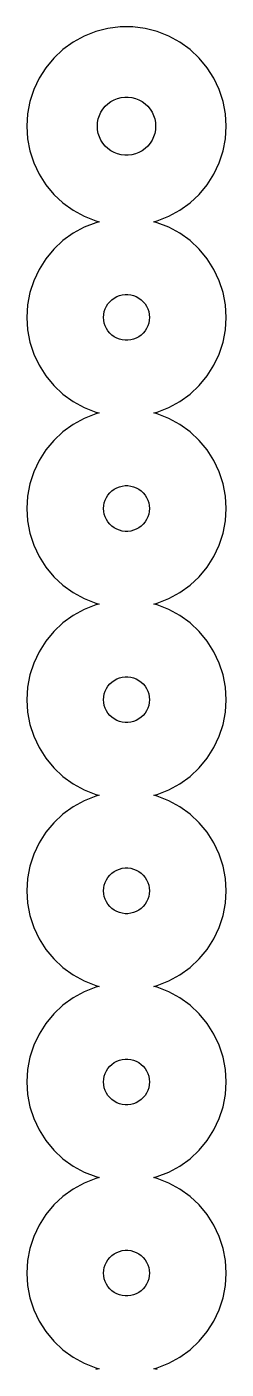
# Model space of a CAD drawing. Header units: metres. Extents: x -12 to 12, y -12 to 324.
# Drawn here: x -12.5 to 12.5, y 155.9 to 324.5 of the extents above; entities that cross this region are included whole.
import ezdxf

# ---------------------------------------------------------------- set-up
doc = ezdxf.new("R2010")
doc.units = ezdxf.units.M

msp = doc.modelspace()

# ---------------------------------------------------------------- linework, layer by layer
for p, q in [((-3.8627, 323.888), (-5.32224, 323.31)), ((-2.34225, 324.279), (-3.8627, 323.888)), ((-0.784866, 324.475), (-2.34225, 324.279)), ((0.784866, 324.475), (-0.784866, 324.475)), ((2.34225, 324.279), (0.784866, 324.475)), ((3.8627, 323.888), (2.34225, 324.279)), ((5.32224, 323.31), (3.8627, 323.888)), ((-6.69783, 322.554), (-7.96779, 321.631)), ((-5.32224, 323.31), (-6.69783, 322.554)), ((6.69783, 322.554), (5.32224, 323.31)), ((7.96779, 321.631), (6.69783, 322.554)), ((-9.11211, 320.557), (-10.1127, 319.347)), ((-7.96779, 321.631), (-9.11211, 320.557)), ((9.11211, 320.557), (7.96779, 321.631)), ((10.1127, 319.347), (9.11211, 320.557)), ((-10.1127, 319.347), (-10.9538, 318.022)), ((10.9538, 318.022), (10.1127, 319.347)), ((-10.9538, 318.022), (-11.6222, 316.602)), ((11.6222, 316.602), (10.9538, 318.022)), ((-11.6222, 316.602), (-12.1073, 315.109)), ((-1.95938, 315.087), (-1.55696, 315.309)), ((-1.55696, 315.309), (-1.12999, 315.478)), ((-1.12999, 315.478), (-0.685196, 315.592)), ((-0.685196, 315.592), (-0.229599, 315.65)), ((-0.229599, 315.65), (0.229599, 315.65)), ((0.229599, 315.65), (0.685196, 315.592)), ((0.685196, 315.592), (1.12999, 315.478)), ((1.12999, 315.478), (1.55696, 315.309)), ((1.55696, 315.309), (1.95938, 315.087)), ((12.1073, 315.109), (11.6222, 316.602)), ((-12.4014, 313.567), (-12.5, 312)), ((-12.1073, 315.109), (-12.4014, 313.567)), ((-3.39996, 313.346), (-3.20444, 313.762)), ((-3.20444, 313.762), (-2.95837, 314.149)), ((-2.95837, 314.149), (-2.66565, 314.503)), ((-2.66565, 314.503), (-2.3309, 314.818)), ((-2.3309, 314.818), (-1.95938, 315.087)), ((1.95938, 315.087), (2.3309, 314.818)), ((2.3309, 314.818), (2.66565, 314.503)), ((2.66565, 314.503), (2.95837, 314.149)), ((2.95837, 314.149), (3.20444, 313.762)), ((3.20444, 313.762), (3.39996, 313.346)), ((12.4014, 313.567), (12.1073, 315.109)), ((12.5, 312), (12.4014, 313.567)), ((-12.5, 312), (-12.4014, 310.433)), ((-3.65675, 312), (-3.62791, 312.458)), ((-3.62791, 311.542), (-3.65675, 312)), ((-3.62791, 312.458), (-3.54187, 312.909)), ((-3.54187, 312.909), (-3.39996, 313.346)), ((3.39996, 313.346), (3.54187, 312.909)), ((3.54187, 312.909), (3.62791, 312.458)), ((3.62791, 312.458), (3.65675, 312)), ((3.65675, 312), (3.62791, 311.542)), ((12.4014, 310.433), (12.5, 312)), ((-12.4014, 310.433), (-12.1073, 308.891)), ((-3.54187, 311.091), (-3.62791, 311.542)), ((-3.39996, 310.654), (-3.54187, 311.091)), ((-3.20444, 310.238), (-3.39996, 310.654)), ((-2.95837, 309.851), (-3.20444, 310.238)), ((3.20444, 310.238), (2.95837, 309.851)), ((3.39996, 310.654), (3.20444, 310.238)), ((3.54187, 311.091), (3.39996, 310.654)), ((3.62791, 311.542), (3.54187, 311.091)), ((12.1073, 308.891), (12.4014, 310.433)), ((-12.1073, 308.891), (-11.6222, 307.398)), ((-2.66565, 309.497), (-2.95837, 309.851)), ((-2.3309, 309.182), (-2.66565, 309.497)), ((-1.95938, 308.913), (-2.3309, 309.182)), ((-1.55696, 308.691), (-1.95938, 308.913)), ((-1.12999, 308.522), (-1.55696, 308.691)), ((-0.685196, 308.408), (-1.12999, 308.522)), ((1.12999, 308.522), (0.685196, 308.408)), ((1.55696, 308.691), (1.12999, 308.522)), ((1.95938, 308.913), (1.55696, 308.691)), ((2.3309, 309.182), (1.95938, 308.913)), ((2.66565, 309.497), (2.3309, 309.182)), ((2.95837, 309.851), (2.66565, 309.497)), ((11.6222, 307.398), (12.1073, 308.891)), ((-11.6222, 307.398), (-10.9538, 305.978)), ((-0.229599, 308.35), (-0.685196, 308.408)), ((0.229599, 308.35), (-0.229599, 308.35)), ((0.685196, 308.408), (0.229599, 308.35)), ((10.9538, 305.978), (11.6222, 307.398)), ((-10.9538, 305.978), (-10.1127, 304.653)), ((10.1127, 304.653), (10.9538, 305.978)), ((-10.1127, 304.653), (-9.11211, 303.443)), ((-9.11211, 303.443), (-7.96779, 302.369)), ((7.96779, 302.369), (9.11211, 303.443)), ((9.11211, 303.443), (10.1127, 304.653)), ((-7.96779, 302.369), (-6.69783, 301.446)), ((6.69783, 301.446), (7.96779, 302.369)), ((-6.69783, 301.446), (-5.32224, 300.69)), ((-5.32224, 300.69), (-3.8627, 300.112)), ((-3.8627, 300.112), (-3.42726, 300)), ((-3.42726, 300), (-3.8627, 299.888)), ((3.42726, 300), (3.8627, 300.112)), ((3.8627, 299.888), (3.42726, 300)), ((3.8627, 300.112), (5.32224, 300.69)), ((5.32224, 300.69), (6.69783, 301.446)), ((-6.69783, 298.554), (-7.96779, 297.631)), ((-5.32224, 299.31), (-6.69783, 298.554)), ((-3.8627, 299.888), (-5.32224, 299.31)), ((5.32224, 299.31), (3.8627, 299.888)), ((6.69783, 298.554), (5.32224, 299.31)), ((7.96779, 297.631), (6.69783, 298.554)), ((-7.96779, 297.631), (-9.11211, 296.557)), ((9.11211, 296.557), (7.96779, 297.631)), ((-10.1127, 295.347), (-10.9538, 294.022)), ((-9.11211, 296.557), (-10.1127, 295.347)), ((10.1127, 295.347), (9.11211, 296.557)), ((10.9538, 294.022), (10.1127, 295.347)), ((-10.9538, 294.022), (-11.6222, 292.602)), ((11.6222, 292.602), (10.9538, 294.022)), ((-11.6222, 292.602), (-12.1073, 291.109)), ((12.1073, 291.109), (11.6222, 292.602)), ((-12.1073, 291.109), (-12.4014, 289.567)), ((-2.32591, 289.69), (-2.09578, 289.968)), ((-2.09578, 289.968), (-1.83258, 290.215)), ((-1.83258, 290.215), (-1.5405, 290.427)), ((-1.5405, 290.427), (-1.22411, 290.601)), ((-1.22411, 290.601), (-0.888412, 290.734)), ((-0.888412, 290.734), (-0.538712, 290.824)), ((-0.538712, 290.824), (-0.180511, 290.869)), ((-0.180511, 290.869), (0.180511, 290.869)), ((0.180511, 290.869), (0.538712, 290.824)), ((0.538712, 290.824), (0.888412, 290.734)), ((0.888412, 290.734), (1.22411, 290.601)), ((1.22411, 290.601), (1.5405, 290.427)), ((1.5405, 290.427), (1.83258, 290.215)), ((1.83258, 290.215), (2.09578, 289.968)), ((2.09578, 289.968), (2.32591, 289.69)), ((12.4014, 289.567), (12.1073, 291.109)), ((-12.4014, 289.567), (-12.5, 288)), ((-2.875, 288), (-2.85233, 288.36)), ((-2.85233, 288.36), (-2.78467, 288.715)), ((-2.78467, 288.715), (-2.6731, 289.058)), ((-2.6731, 289.058), (-2.51938, 289.385)), ((-2.51938, 289.385), (-2.32591, 289.69)), ((2.32591, 289.69), (2.51938, 289.385)), ((2.51938, 289.385), (2.6731, 289.058)), ((2.6731, 289.058), (2.78467, 288.715)), ((2.78467, 288.715), (2.85233, 288.36)), ((2.85233, 288.36), (2.875, 288)), ((12.5, 288), (12.4014, 289.567)), ((-12.5, 288), (-12.4014, 286.433)), ((-2.85233, 287.64), (-2.875, 288)), ((-2.78467, 287.285), (-2.85233, 287.64)), ((-2.6731, 286.942), (-2.78467, 287.285)), ((-2.51938, 286.615), (-2.6731, 286.942)), ((-2.32591, 286.31), (-2.51938, 286.615)), ((2.51938, 286.615), (2.32591, 286.31)), ((2.6731, 286.942), (2.51938, 286.615)), ((2.78467, 287.285), (2.6731, 286.942)), ((2.85233, 287.64), (2.78467, 287.285)), ((2.875, 288), (2.85233, 287.64)), ((12.4014, 286.433), (12.5, 288)), ((-12.4014, 286.433), (-12.1073, 284.891)), ((-12.1073, 284.891), (-11.6222, 283.398)), ((-2.09578, 286.032), (-2.32591, 286.31)), ((-1.83258, 285.785), (-2.09578, 286.032)), ((-1.5405, 285.573), (-1.83258, 285.785)), ((-1.22411, 285.399), (-1.5405, 285.573)), ((-0.888412, 285.266), (-1.22411, 285.399)), ((-0.538712, 285.176), (-0.888412, 285.266)), ((-0.180511, 285.131), (-0.538712, 285.176)), ((0.180511, 285.131), (-0.180511, 285.131)), ((0.538712, 285.176), (0.180511, 285.131)), ((0.888412, 285.266), (0.538712, 285.176)), ((1.22411, 285.399), (0.888412, 285.266)), ((1.5405, 285.573), (1.22411, 285.399)), ((1.83258, 285.785), (1.5405, 285.573)), ((2.09578, 286.032), (1.83258, 285.785)), ((2.32591, 286.31), (2.09578, 286.032)), ((11.6222, 283.398), (12.1073, 284.891)), ((12.1073, 284.891), (12.4014, 286.433)), ((-11.6222, 283.398), (-10.9538, 281.978)), ((10.9538, 281.978), (11.6222, 283.398)), ((-10.9538, 281.978), (-10.1127, 280.653)), ((10.1127, 280.653), (10.9538, 281.978)), ((-10.1127, 280.653), (-9.11211, 279.443)), ((9.11211, 279.443), (10.1127, 280.653)), ((-9.11211, 279.443), (-7.96779, 278.369)), ((-7.96779, 278.369), (-6.69783, 277.446)), ((6.69783, 277.446), (7.96779, 278.369)), ((7.96779, 278.369), (9.11211, 279.443)), ((-6.69783, 277.446), (-5.32224, 276.69)), ((-5.32224, 276.69), (-3.8627, 276.112)), ((3.8627, 276.112), (5.32224, 276.69)), ((5.32224, 276.69), (6.69783, 277.446)), ((-5.32224, 275.31), (-6.69783, 274.554)), ((-3.8627, 275.888), (-5.32224, 275.31)), ((-3.8627, 276.112), (-3.42726, 276)), ((-3.42726, 276), (-3.8627, 275.888)), ((3.42726, 276), (3.8627, 276.112)), ((3.8627, 275.888), (3.42726, 276)), ((5.32224, 275.31), (3.8627, 275.888)), ((6.69783, 274.554), (5.32224, 275.31)), ((-7.96779, 273.631), (-9.11211, 272.557)), ((-6.69783, 274.554), (-7.96779, 273.631)), ((7.96779, 273.631), (6.69783, 274.554)), ((9.11211, 272.557), (7.96779, 273.631)), ((-10.1127, 271.347), (-10.9538, 270.022)), ((-9.11211, 272.557), (-10.1127, 271.347)), ((10.1127, 271.347), (9.11211, 272.557)), ((10.9538, 270.022), (10.1127, 271.347)), ((-10.9538, 270.022), (-11.6222, 268.602)), ((11.6222, 268.602), (10.9538, 270.022)), ((-11.6222, 268.602), (-12.1073, 267.109)), ((12.1073, 267.109), (11.6222, 268.602)), ((-12.1073, 267.109), (-12.4014, 265.567)), ((-1.83258, 266.215), (-1.5405, 266.427)), ((-1.5405, 266.427), (-1.22411, 266.601)), ((-1.22411, 266.601), (-0.888412, 266.734)), ((-0.888412, 266.734), (-0.538712, 266.824)), ((-0.538712, 266.824), (-0.180511, 266.869)), ((-0.180511, 266.869), (0.180511, 266.869)), ((0.180511, 266.869), (0.538712, 266.824)), ((0.538712, 266.824), (0.888412, 266.734)), ((0.888412, 266.734), (1.22411, 266.601)), ((1.22411, 266.601), (1.5405, 266.427)), ((1.5405, 266.427), (1.83258, 266.215)), ((12.4014, 265.567), (12.1073, 267.109)), ((-12.4014, 265.567), (-12.5, 264)), ((-2.85233, 264.36), (-2.78467, 264.715)), ((-2.78467, 264.715), (-2.6731, 265.058)), ((-2.6731, 265.058), (-2.51938, 265.385)), ((-2.51938, 265.385), (-2.32591, 265.69)), ((-2.32591, 265.69), (-2.09578, 265.968)), ((-2.09578, 265.968), (-1.83258, 266.215)), ((1.83258, 266.215), (2.09578, 265.968)), ((2.09578, 265.968), (2.32591, 265.69)), ((2.32591, 265.69), (2.51938, 265.385)), ((2.51938, 265.385), (2.6731, 265.058)), ((2.6731, 265.058), (2.78467, 264.715)), ((2.78467, 264.715), (2.85233, 264.36)), ((12.5, 264), (12.4014, 265.567)), ((-12.5, 264), (-12.4014, 262.433)), ((-2.875, 264), (-2.85233, 264.36)), ((-2.85233, 263.64), (-2.875, 264)), ((-2.78467, 263.285), (-2.85233, 263.64)), ((-2.6731, 262.942), (-2.78467, 263.285)), ((-2.51938, 262.615), (-2.6731, 262.942)), ((2.6731, 262.942), (2.51938, 262.615)), ((2.78467, 263.285), (2.6731, 262.942)), ((2.85233, 263.64), (2.78467, 263.285)), ((2.85233, 264.36), (2.875, 264)), ((2.875, 264), (2.85233, 263.64)), ((12.4014, 262.433), (12.5, 264)), ((-12.4014, 262.433), (-12.1073, 260.891)), ((-2.32591, 262.31), (-2.51938, 262.615)), ((-2.09578, 262.032), (-2.32591, 262.31)), ((-1.83258, 261.785), (-2.09578, 262.032)), ((-1.5405, 261.573), (-1.83258, 261.785)), ((-1.22411, 261.399), (-1.5405, 261.573)), ((-0.888412, 261.266), (-1.22411, 261.399)), ((-0.538712, 261.176), (-0.888412, 261.266)), ((0.888412, 261.266), (0.538712, 261.176)), ((1.22411, 261.399), (0.888412, 261.266)), ((1.5405, 261.573), (1.22411, 261.399)), ((1.83258, 261.785), (1.5405, 261.573)), ((2.09578, 262.032), (1.83258, 261.785)), ((2.32591, 262.31), (2.09578, 262.032)), ((2.51938, 262.615), (2.32591, 262.31)), ((12.1073, 260.891), (12.4014, 262.433)), ((-12.1073, 260.891), (-11.6222, 259.398)), ((-0.180511, 261.131), (-0.538712, 261.176)), ((0.180511, 261.131), (-0.180511, 261.131)), ((0.538712, 261.176), (0.180511, 261.131)), ((11.6222, 259.398), (12.1073, 260.891)), ((-11.6222, 259.398), (-10.9538, 257.978)), ((-10.9538, 257.978), (-10.1127, 256.653)), ((10.1127, 256.653), (10.9538, 257.978)), ((10.9538, 257.978), (11.6222, 259.398)), ((-10.1127, 256.653), (-9.11211, 255.443)), ((9.11211, 255.443), (10.1127, 256.653)), ((-9.11211, 255.443), (-7.96779, 254.369)), ((7.96779, 254.369), (9.11211, 255.443)), ((-7.96779, 254.369), (-6.69783, 253.446)), ((-6.69783, 253.446), (-5.32224, 252.69)), ((5.32224, 252.69), (6.69783, 253.446)), ((6.69783, 253.446), (7.96779, 254.369)), ((-5.32224, 251.31), (-6.69783, 250.554)), ((-5.32224, 252.69), (-3.8627, 252.112)), ((-3.8627, 251.888), (-5.32224, 251.31)), ((-3.8627, 252.112), (-3.42726, 252)), ((-3.42726, 252), (-3.8627, 251.888)), ((3.42726, 252), (3.8627, 252.112)), ((3.8627, 251.888), (3.42726, 252)), ((3.8627, 252.112), (5.32224, 252.69)), ((5.32224, 251.31), (3.8627, 251.888)), ((6.69783, 250.554), (5.32224, 251.31)), ((-7.96779, 249.631), (-9.11211, 248.557)), ((-6.69783, 250.554), (-7.96779, 249.631)), ((7.96779, 249.631), (6.69783, 250.554)), ((9.11211, 248.557), (7.96779, 249.631)), ((-9.11211, 248.557), (-10.1127, 247.347)), ((10.1127, 247.347), (9.11211, 248.557)), ((-10.1127, 247.347), (-10.9538, 246.022)), ((10.9538, 246.022), (10.1127, 247.347)), ((-11.6222, 244.602), (-12.1073, 243.109)), ((-10.9538, 246.022), (-11.6222, 244.602)), ((11.6222, 244.602), (10.9538, 246.022)), ((12.1073, 243.109), (11.6222, 244.602)), ((-12.1073, 243.109), (-12.4014, 241.567)), ((-1.22411, 242.601), (-0.888412, 242.734)), ((-0.888412, 242.734), (-0.538712, 242.824)), ((-0.538712, 242.824), (-0.180511, 242.869)), ((-0.180511, 242.869), (0.180511, 242.869)), ((0.180511, 242.869), (0.538712, 242.824)), ((0.538712, 242.824), (0.888412, 242.734)), ((0.888412, 242.734), (1.22411, 242.601)), ((12.4014, 241.567), (12.1073, 243.109)), ((-12.4014, 241.567), (-12.5, 240)), ((-2.78467, 240.715), (-2.6731, 241.058)), ((-2.6731, 241.058), (-2.51938, 241.385)), ((-2.51938, 241.385), (-2.32591, 241.69)), ((-2.32591, 241.69), (-2.09578, 241.968)), ((-2.09578, 241.968), (-1.83258, 242.215)), ((-1.83258, 242.215), (-1.5405, 242.427)), ((-1.5405, 242.427), (-1.22411, 242.601)), ((1.22411, 242.601), (1.5405, 242.427)), ((1.5405, 242.427), (1.83258, 242.215)), ((1.83258, 242.215), (2.09578, 241.968)), ((2.09578, 241.968), (2.32591, 241.69)), ((2.32591, 241.69), (2.51938, 241.385)), ((2.51938, 241.385), (2.6731, 241.058)), ((2.6731, 241.058), (2.78467, 240.715)), ((12.5, 240), (12.4014, 241.567)), ((-12.5, 240), (-12.4014, 238.433)), ((-2.875, 240), (-2.85233, 240.36)), ((-2.85233, 239.64), (-2.875, 240)), ((-2.85233, 240.36), (-2.78467, 240.715)), ((-2.78467, 239.285), (-2.85233, 239.64)), ((2.78467, 240.715), (2.85233, 240.36)), ((2.85233, 239.64), (2.78467, 239.285)), ((2.85233, 240.36), (2.875, 240)), ((2.875, 240), (2.85233, 239.64)), ((12.4014, 238.433), (12.5, 240)), ((-12.4014, 238.433), (-12.1073, 236.891)), ((-2.6731, 238.942), (-2.78467, 239.285)), ((-2.51938, 238.615), (-2.6731, 238.942)), ((-2.32591, 238.31), (-2.51938, 238.615)), ((-2.09578, 238.032), (-2.32591, 238.31)), ((-1.83258, 237.785), (-2.09578, 238.032)), ((-1.5405, 237.573), (-1.83258, 237.785)), ((1.83258, 237.785), (1.5405, 237.573)), ((2.09578, 238.032), (1.83258, 237.785)), ((2.32591, 238.31), (2.09578, 238.032)), ((2.51938, 238.615), (2.32591, 238.31)), ((2.6731, 238.942), (2.51938, 238.615)), ((2.78467, 239.285), (2.6731, 238.942)), ((12.1073, 236.891), (12.4014, 238.433)), ((-12.1073, 236.891), (-11.6222, 235.398)), ((-1.22411, 237.399), (-1.5405, 237.573)), ((-0.888412, 237.266), (-1.22411, 237.399)), ((-0.538712, 237.176), (-0.888412, 237.266)), ((-0.180511, 237.131), (-0.538712, 237.176)), ((0.180511, 237.131), (-0.180511, 237.131)), ((0.538712, 237.176), (0.180511, 237.131)), ((0.888412, 237.266), (0.538712, 237.176)), ((1.22411, 237.399), (0.888412, 237.266)), ((1.5405, 237.573), (1.22411, 237.399)), ((11.6222, 235.398), (12.1073, 236.891)), ((-11.6222, 235.398), (-10.9538, 233.978)), ((10.9538, 233.978), (11.6222, 235.398)), ((-10.9538, 233.978), (-10.1127, 232.653)), ((-10.1127, 232.653), (-9.11211, 231.443)), ((9.11211, 231.443), (10.1127, 232.653)), ((10.1127, 232.653), (10.9538, 233.978)), ((-9.11211, 231.443), (-7.96779, 230.369)), ((7.96779, 230.369), (9.11211, 231.443)), ((-7.96779, 230.369), (-6.69783, 229.446)), ((-6.69783, 229.446), (-5.32224, 228.69)), ((5.32224, 228.69), (6.69783, 229.446)), ((6.69783, 229.446), (7.96779, 230.369)), ((-5.32224, 228.69), (-3.8627, 228.112)), ((-3.8627, 227.888), (-5.32224, 227.31)), ((-3.8627, 228.112), (-3.42726, 228)), ((-3.42726, 228), (-3.8627, 227.888)), ((3.42726, 228), (3.8627, 228.112)), ((3.8627, 227.888), (3.42726, 228)), ((3.8627, 228.112), (5.32224, 228.69)), ((5.32224, 227.31), (3.8627, 227.888)), ((-6.69783, 226.554), (-7.96779, 225.631)), ((-5.32224, 227.31), (-6.69783, 226.554)), ((6.69783, 226.554), (5.32224, 227.31)), ((7.96779, 225.631), (6.69783, 226.554)), ((-9.11211, 224.557), (-10.1127, 223.347)), ((-7.96779, 225.631), (-9.11211, 224.557)), ((9.11211, 224.557), (7.96779, 225.631)), ((10.1127, 223.347), (9.11211, 224.557)), ((-10.1127, 223.347), (-10.9538, 222.022)), ((10.9538, 222.022), (10.1127, 223.347)), ((-10.9538, 222.022), (-11.6222, 220.602)), ((11.6222, 220.602), (10.9538, 222.022)), ((-12.1073, 219.109), (-12.4014, 217.567)), ((-11.6222, 220.602), (-12.1073, 219.109)), ((12.1073, 219.109), (11.6222, 220.602)), ((12.4014, 217.567), (12.1073, 219.109)), ((-12.4014, 217.567), (-12.5, 216)), ((-2.51938, 217.385), (-2.32591, 217.69)), ((-2.32591, 217.69), (-2.09578, 217.968)), ((-2.09578, 217.968), (-1.83258, 218.215)), ((-1.83258, 218.215), (-1.5405, 218.427)), ((-1.5405, 218.427), (-1.22411, 218.601)), ((-1.22411, 218.601), (-0.888412, 218.734)), ((-0.888412, 218.734), (-0.538712, 218.824)), ((-0.538712, 218.824), (-0.180511, 218.869)), ((-0.180511, 218.869), (0.180511, 218.869)), ((0.180511, 218.869), (0.538712, 218.824)), ((0.538712, 218.824), (0.888412, 218.734)), ((0.888412, 218.734), (1.22411, 218.601)), ((1.22411, 218.601), (1.5405, 218.427)), ((1.5405, 218.427), (1.83258, 218.215)), ((1.83258, 218.215), (2.09578, 217.968)), ((2.09578, 217.968), (2.32591, 217.69)), ((2.32591, 217.69), (2.51938, 217.385)), ((12.5, 216), (12.4014, 217.567)), ((-12.5, 216), (-12.4014, 214.433)), ((-2.875, 216), (-2.85233, 216.36)), ((-2.85233, 215.64), (-2.875, 216)), ((-2.85233, 216.36), (-2.78467, 216.715)), ((-2.78467, 216.715), (-2.6731, 217.058)), ((-2.6731, 217.058), (-2.51938, 217.385)), ((2.51938, 217.385), (2.6731, 217.058)), ((2.6731, 217.058), (2.78467, 216.715)), ((2.78467, 216.715), (2.85233, 216.36)), ((2.85233, 216.36), (2.875, 216)), ((2.875, 216), (2.85233, 215.64)), ((12.4014, 214.433), (12.5, 216)), ((-12.4014, 214.433), (-12.1073, 212.891)), ((-2.78467, 215.285), (-2.85233, 215.64)), ((-2.6731, 214.942), (-2.78467, 215.285)), ((-2.51938, 214.615), (-2.6731, 214.942)), ((-2.32591, 214.31), (-2.51938, 214.615)), ((-2.09578, 214.032), (-2.32591, 214.31)), ((2.32591, 214.31), (2.09578, 214.032)), ((2.51938, 214.615), (2.32591, 214.31)), ((2.6731, 214.942), (2.51938, 214.615)), ((2.78467, 215.285), (2.6731, 214.942)), ((2.85233, 215.64), (2.78467, 215.285)), ((12.1073, 212.891), (12.4014, 214.433)), ((-12.1073, 212.891), (-11.6222, 211.398)), ((-1.83258, 213.785), (-2.09578, 214.032)), ((-1.5405, 213.573), (-1.83258, 213.785)), ((-1.22411, 213.399), (-1.5405, 213.573)), ((-0.888412, 213.266), (-1.22411, 213.399)), ((-0.538712, 213.176), (-0.888412, 213.266)), ((-0.180511, 213.131), (-0.538712, 213.176)), ((0.180511, 213.131), (-0.180511, 213.131)), ((0.538712, 213.176), (0.180511, 213.131)), ((0.888412, 213.266), (0.538712, 213.176)), ((1.22411, 213.399), (0.888412, 213.266)), ((1.5405, 213.573), (1.22411, 213.399)), ((1.83258, 213.785), (1.5405, 213.573)), ((2.09578, 214.032), (1.83258, 213.785)), ((11.6222, 211.398), (12.1073, 212.891)), ((-11.6222, 211.398), (-10.9538, 209.978)), ((10.9538, 209.978), (11.6222, 211.398)), ((-10.9538, 209.978), (-10.1127, 208.653)), ((10.1127, 208.653), (10.9538, 209.978)), ((-10.1127, 208.653), (-9.11211, 207.443)), ((-9.11211, 207.443), (-7.96779, 206.369)), ((7.96779, 206.369), (9.11211, 207.443)), ((9.11211, 207.443), (10.1127, 208.653)), ((-7.96779, 206.369), (-6.69783, 205.446)), ((6.69783, 205.446), (7.96779, 206.369)), ((-6.69783, 205.446), (-5.32224, 204.69)), ((-5.32224, 204.69), (-3.8627, 204.112)), ((-3.8627, 204.112), (-3.42726, 204)), ((-3.42726, 204), (-3.8627, 203.888)), ((3.42726, 204), (3.8627, 204.112)), ((3.8627, 203.888), (3.42726, 204)), ((3.8627, 204.112), (5.32224, 204.69)), ((5.32224, 204.69), (6.69783, 205.446)), ((-6.69783, 202.554), (-7.96779, 201.631)), ((-5.32224, 203.31), (-6.69783, 202.554)), ((-3.8627, 203.888), (-5.32224, 203.31)), ((5.32224, 203.31), (3.8627, 203.888)), ((6.69783, 202.554), (5.32224, 203.31)), ((7.96779, 201.631), (6.69783, 202.554)), ((-9.11211, 200.557), (-10.1127, 199.347)), ((-7.96779, 201.631), (-9.11211, 200.557)), ((9.11211, 200.557), (7.96779, 201.631)), ((10.1127, 199.347), (9.11211, 200.557)), ((-10.1127, 199.347), (-10.9538, 198.022)), ((10.9538, 198.022), (10.1127, 199.347)), ((-10.9538, 198.022), (-11.6222, 196.602)), ((11.6222, 196.602), (10.9538, 198.022)), ((-11.6222, 196.602), (-12.1073, 195.109)), ((12.1073, 195.109), (11.6222, 196.602)), ((-12.1073, 195.109), (-12.4014, 193.567)), ((-2.32591, 193.69), (-2.09578, 193.968)), ((-2.09578, 193.968), (-1.83258, 194.215)), ((-1.83258, 194.215), (-1.5405, 194.427)), ((-1.5405, 194.427), (-1.22411, 194.601)), ((-1.22411, 194.601), (-0.888412, 194.734)), ((-0.888412, 194.734), (-0.538712, 194.824)), ((-0.538712, 194.824), (-0.180511, 194.869)), ((-0.180511, 194.869), (0.180511, 194.869)), ((0.180511, 194.869), (0.538712, 194.824)), ((0.538712, 194.824), (0.888412, 194.734)), ((0.888412, 194.734), (1.22411, 194.601)), ((1.22411, 194.601), (1.5405, 194.427)), ((1.5405, 194.427), (1.83258, 194.215)), ((1.83258, 194.215), (2.09578, 193.968)), ((2.09578, 193.968), (2.32591, 193.69)), ((12.4014, 193.567), (12.1073, 195.109)), ((-12.4014, 193.567), (-12.5, 192)), ((-2.875, 192), (-2.85233, 192.36)), ((-2.85233, 192.36), (-2.78467, 192.715)), ((-2.78467, 192.715), (-2.6731, 193.058)), ((-2.6731, 193.058), (-2.51938, 193.385)), ((-2.51938, 193.385), (-2.32591, 193.69)), ((2.32591, 193.69), (2.51938, 193.385)), ((2.51938, 193.385), (2.6731, 193.058)), ((2.6731, 193.058), (2.78467, 192.715)), ((2.78467, 192.715), (2.85233, 192.36)), ((2.85233, 192.36), (2.875, 192)), ((12.5, 192), (12.4014, 193.567)), ((-12.5, 192), (-12.4014, 190.433)), ((-2.85233, 191.64), (-2.875, 192)), ((-2.78467, 191.285), (-2.85233, 191.64)), ((-2.6731, 190.942), (-2.78467, 191.285)), ((-2.51938, 190.615), (-2.6731, 190.942)), ((-2.32591, 190.31), (-2.51938, 190.615)), ((2.51938, 190.615), (2.32591, 190.31)), ((2.6731, 190.942), (2.51938, 190.615)), ((2.78467, 191.285), (2.6731, 190.942)), ((2.85233, 191.64), (2.78467, 191.285)), ((2.875, 192), (2.85233, 191.64)), ((12.4014, 190.433), (12.5, 192)), ((-12.4014, 190.433), (-12.1073, 188.891)), ((-12.1073, 188.891), (-11.6222, 187.398)), ((-2.09578, 190.032), (-2.32591, 190.31)), ((-1.83258, 189.785), (-2.09578, 190.032)), ((-1.5405, 189.573), (-1.83258, 189.785)), ((-1.22411, 189.399), (-1.5405, 189.573)), ((-0.888412, 189.266), (-1.22411, 189.399)), ((-0.538712, 189.176), (-0.888412, 189.266)), ((-0.180511, 189.131), (-0.538712, 189.176)), ((0.180511, 189.131), (-0.180511, 189.131)), ((0.538712, 189.176), (0.180511, 189.131)), ((0.888412, 189.266), (0.538712, 189.176)), ((1.22411, 189.399), (0.888412, 189.266)), ((1.5405, 189.573), (1.22411, 189.399)), ((1.83258, 189.785), (1.5405, 189.573)), ((2.09578, 190.032), (1.83258, 189.785)), ((2.32591, 190.31), (2.09578, 190.032)), ((11.6222, 187.398), (12.1073, 188.891)), ((12.1073, 188.891), (12.4014, 190.433)), ((-11.6222, 187.398), (-10.9538, 185.978)), ((10.9538, 185.978), (11.6222, 187.398)), ((-10.9538, 185.978), (-10.1127, 184.653)), ((10.1127, 184.653), (10.9538, 185.978)), ((-10.1127, 184.653), (-9.11211, 183.443)), ((9.11211, 183.443), (10.1127, 184.653)), ((-9.11211, 183.443), (-7.96779, 182.369)), ((-7.96779, 182.369), (-6.69783, 181.446)), ((6.69783, 181.446), (7.96779, 182.369)), ((7.96779, 182.369), (9.11211, 183.443)), ((-6.69783, 181.446), (-5.32224, 180.69)), ((-5.32224, 180.69), (-3.8627, 180.112)), ((3.8627, 180.112), (5.32224, 180.69)), ((5.32224, 180.69), (6.69783, 181.446)), ((-5.32224, 179.31), (-6.69783, 178.554)), ((-3.8627, 179.888), (-5.32224, 179.31)), ((-3.8627, 180.112), (-3.42726, 180)), ((-3.42726, 180), (-3.8627, 179.888)), ((3.42726, 180), (3.8627, 180.112)), ((3.8627, 179.888), (3.42726, 180)), ((5.32224, 179.31), (3.8627, 179.888)), ((6.69783, 178.554), (5.32224, 179.31)), ((-7.96779, 177.631), (-9.11211, 176.557)), ((-6.69783, 178.554), (-7.96779, 177.631)), ((7.96779, 177.631), (6.69783, 178.554)), ((9.11211, 176.557), (7.96779, 177.631)), ((-10.1127, 175.347), (-10.9538, 174.022)), ((-9.11211, 176.557), (-10.1127, 175.347)), ((10.1127, 175.347), (9.11211, 176.557)), ((10.9538, 174.022), (10.1127, 175.347)), ((-10.9538, 174.022), (-11.6222, 172.602)), ((11.6222, 172.602), (10.9538, 174.022)), ((-11.6222, 172.602), (-12.1073, 171.109)), ((12.1073, 171.109), (11.6222, 172.602)), ((-12.1073, 171.109), (-12.4014, 169.567)), ((-1.83258, 170.215), (-1.5405, 170.427)), ((-1.5405, 170.427), (-1.22411, 170.601)), ((-1.22411, 170.601), (-0.888412, 170.734)), ((-0.888412, 170.734), (-0.538712, 170.824)), ((-0.538712, 170.824), (-0.180511, 170.869)), ((-0.180511, 170.869), (0.180511, 170.869)), ((0.180511, 170.869), (0.538712, 170.824)), ((0.538712, 170.824), (0.888412, 170.734)), ((0.888412, 170.734), (1.22411, 170.601)), ((1.22411, 170.601), (1.5405, 170.427)), ((1.5405, 170.427), (1.83258, 170.215)), ((12.4014, 169.567), (12.1073, 171.109)), ((-12.4014, 169.567), (-12.5, 168)), ((-2.85233, 168.36), (-2.78467, 168.715)), ((-2.78467, 168.715), (-2.6731, 169.058)), ((-2.6731, 169.058), (-2.51938, 169.385)), ((-2.51938, 169.385), (-2.32591, 169.69)), ((-2.32591, 169.69), (-2.09578, 169.968)), ((-2.09578, 169.968), (-1.83258, 170.215)), ((1.83258, 170.215), (2.09578, 169.968)), ((2.09578, 169.968), (2.32591, 169.69)), ((2.32591, 169.69), (2.51938, 169.385)), ((2.51938, 169.385), (2.6731, 169.058)), ((2.6731, 169.058), (2.78467, 168.715)), ((2.78467, 168.715), (2.85233, 168.36)), ((12.5, 168), (12.4014, 169.567)), ((-12.5, 168), (-12.4014, 166.433)), ((-2.875, 168), (-2.85233, 168.36)), ((-2.85233, 167.64), (-2.875, 168)), ((-2.78467, 167.285), (-2.85233, 167.64)), ((-2.6731, 166.942), (-2.78467, 167.285)), ((-2.51938, 166.615), (-2.6731, 166.942)), ((2.6731, 166.942), (2.51938, 166.615)), ((2.78467, 167.285), (2.6731, 166.942)), ((2.85233, 167.64), (2.78467, 167.285)), ((2.85233, 168.36), (2.875, 168)), ((2.875, 168), (2.85233, 167.64)), ((12.4014, 166.433), (12.5, 168)), ((-12.4014, 166.433), (-12.1073, 164.891)), ((-2.32591, 166.31), (-2.51938, 166.615)), ((-2.09578, 166.032), (-2.32591, 166.31)), ((-1.83258, 165.785), (-2.09578, 166.032)), ((-1.5405, 165.573), (-1.83258, 165.785)), ((-1.22411, 165.399), (-1.5405, 165.573)), ((-0.888412, 165.266), (-1.22411, 165.399)), ((-0.538712, 165.176), (-0.888412, 165.266)), ((-0.180511, 165.131), (-0.538712, 165.176)), ((0.538712, 165.176), (0.180511, 165.131)), ((0.888412, 165.266), (0.538712, 165.176)), ((1.22411, 165.399), (0.888412, 165.266)), ((1.5405, 165.573), (1.22411, 165.399)), ((1.83258, 165.785), (1.5405, 165.573)), ((2.09578, 166.032), (1.83258, 165.785)), ((2.32591, 166.31), (2.09578, 166.032)), ((2.51938, 166.615), (2.32591, 166.31)), ((12.1073, 164.891), (12.4014, 166.433)), ((-12.1073, 164.891), (-11.6222, 163.398)), ((0.180511, 165.131), (-0.180511, 165.131)), ((11.6222, 163.398), (12.1073, 164.891)), ((-11.6222, 163.398), (-10.9538, 161.978)), ((-10.9538, 161.978), (-10.1127, 160.653)), ((10.1127, 160.653), (10.9538, 161.978)), ((10.9538, 161.978), (11.6222, 163.398)), ((-10.1127, 160.653), (-9.11211, 159.443)), ((9.11211, 159.443), (10.1127, 160.653)), ((-9.11211, 159.443), (-7.96779, 158.369)), ((7.96779, 158.369), (9.11211, 159.443)), ((-7.96779, 158.369), (-6.69783, 157.446)), ((-6.69783, 157.446), (-5.32224, 156.69)), ((5.32224, 156.69), (6.69783, 157.446)), ((6.69783, 157.446), (7.96779, 158.369)), ((-5.32224, 156.69), (-3.8627, 156.112)), ((-3.8627, 156.112), (-3.42726, 156)), ((-3.42726, 156), (-3.8627, 155.888)), ((3.42726, 156), (3.8627, 156.112)), ((3.8627, 155.888), (3.42726, 156)), ((3.8627, 156.112), (5.32224, 156.69))]:
    msp.add_line(p, q)

doc.saveas('drawing.dxf')
